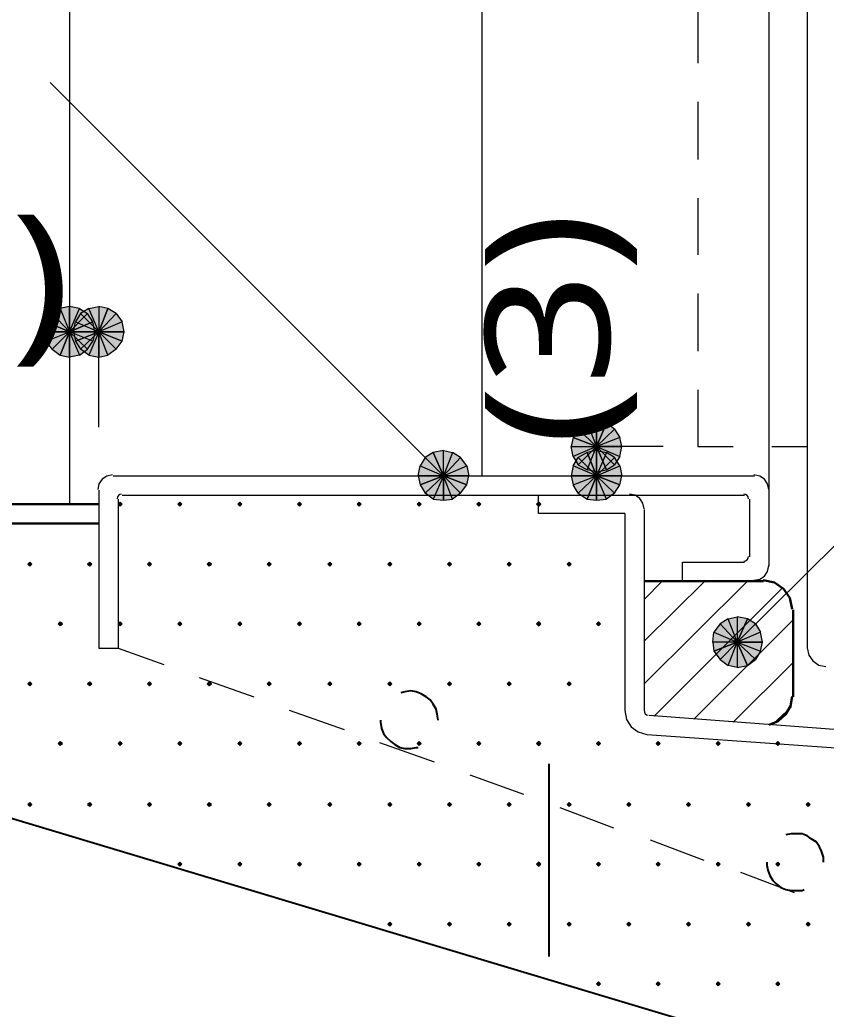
# Model space of a CAD drawing. Header units: millimetres. Extents: x 0 to 420, y 0 to 297.
# Drawn here: x 321.2 to 338.05, y 183.2 to 203.85 of the extents above; entities that cross this region are included whole.
import ezdxf
from ezdxf.enums import TextEntityAlignment as Align

# ---------------------------------------------------------------- set-up
doc = ezdxf.new("R2010")
doc.units = ezdxf.units.MM
doc.styles.add('kst32b', font='NotoSansJP-Variable.ttf')

msp = doc.modelspace()

# ---------------------------------------------------------------- hatches: boundary and pattern name
h = msp.add_hatch(color=7)
h.paths.add_polyline_path([(322.241, 197.866), (322.051, 197.824), (322.241, 197.337), (322.241, 197.866)])
h.paths.add_polyline_path([(322.051, 197.824), (322.241, 197.337), (321.882, 197.718), (322.051, 197.824)])
h.paths.add_polyline_path([(322.241, 197.337), (321.882, 197.718), (321.754, 197.548), (322.241, 197.337)])
h = msp.add_hatch(color=7)
h.paths.add_polyline_path([(322.728, 197.548), (322.622, 197.718), (322.241, 197.337), (322.728, 197.548)])
h.paths.add_polyline_path([(322.622, 197.718), (322.241, 197.337), (322.453, 197.824), (322.622, 197.718)])
h.paths.add_polyline_path([(322.241, 197.337), (322.453, 197.824), (322.241, 197.866), (322.241, 197.337)])
h = msp.add_hatch(color=7)
h.paths.add_polyline_path([(322.474, 197.718), (322.368, 197.548), (322.855, 197.337), (322.474, 197.718)])
h.paths.add_polyline_path([(322.368, 197.548), (322.855, 197.337), (322.326, 197.337), (322.368, 197.548)])
h.paths.add_polyline_path([(322.855, 197.337), (322.326, 197.337), (322.368, 197.146), (322.855, 197.337)])
h = msp.add_hatch(color=7)
h.paths.add_polyline_path([(323.046, 197.824), (322.855, 197.866), (322.855, 197.337), (323.046, 197.824)])
h.paths.add_polyline_path([(322.855, 197.866), (322.855, 197.337), (322.644, 197.824), (322.855, 197.866)])
h.paths.add_polyline_path([(322.855, 197.337), (322.644, 197.824), (322.474, 197.718), (322.855, 197.337)])
h = msp.add_hatch(color=7)
h.paths.add_polyline_path([(323.384, 197.337), (323.342, 197.548), (322.855, 197.337), (323.384, 197.337)])
h.paths.add_polyline_path([(323.342, 197.548), (322.855, 197.337), (323.215, 197.718), (323.342, 197.548)])
h.paths.add_polyline_path([(322.855, 197.337), (323.215, 197.718), (323.046, 197.824), (322.855, 197.337)])
for points in [[(321.754, 197.548), (321.712, 197.337), (322.241, 197.337), (321.754, 197.548)], [(323.342, 197.146), (323.384, 197.337), (322.855, 197.337), (323.342, 197.146)], [(333.46, 195.432), (333.248, 195.474), (333.248, 194.945), (333.46, 195.432)], [(329.84, 194.818), (329.671, 194.712), (330.052, 194.331), (329.84, 194.818)], [(333.057, 193.844), (333.248, 193.823), (333.248, 194.331), (333.057, 193.844)], [(323.3, 193.781), (323.279, 193.76), (323.257, 193.738), (323.279, 193.717), (323.3, 193.696), (323.321, 193.717), (323.342, 193.738), (323.321, 193.76), (323.3, 193.781)], [(324.548, 193.781), (324.527, 193.76), (324.506, 193.738), (324.527, 193.717), (324.548, 193.696), (324.57, 193.717), (324.591, 193.738), (324.57, 193.76), (324.548, 193.781)], [(325.797, 193.781), (325.776, 193.76), (325.755, 193.738), (325.776, 193.717), (325.797, 193.696), (325.819, 193.717), (325.84, 193.738), (325.819, 193.76), (325.797, 193.781)], [(327.046, 193.781), (327.025, 193.76), (327.004, 193.738), (327.025, 193.717), (327.046, 193.696), (327.067, 193.717), (327.088, 193.738), (327.067, 193.76), (327.046, 193.781)], [(328.295, 193.781), (328.274, 193.76), (328.253, 193.738), (328.274, 193.717), (328.295, 193.696), (328.316, 193.717), (328.337, 193.738), (328.316, 193.76), (328.295, 193.781)], [(329.544, 193.781), (329.523, 193.76), (329.502, 193.738), (329.523, 193.717), (329.544, 193.696), (329.565, 193.717), (329.586, 193.738), (329.565, 193.76), (329.544, 193.781)], [(330.793, 193.781), (330.771, 193.76), (330.75, 193.738), (330.771, 193.717), (330.793, 193.696), (330.814, 193.717), (330.835, 193.738), (330.814, 193.76), (330.793, 193.781)], [(332.041, 193.781), (332.02, 193.76), (331.999, 193.738), (332.02, 193.717), (332.041, 193.696), (332.063, 193.717), (332.084, 193.738), (332.063, 193.76), (332.041, 193.781)], [(321.416, 192.532), (321.395, 192.511), (321.373, 192.49), (321.395, 192.469), (321.416, 192.447), (321.437, 192.469), (321.458, 192.49), (321.437, 192.511), (321.416, 192.532)], [(322.665, 192.532), (322.644, 192.511), (322.622, 192.49), (322.644, 192.469), (322.665, 192.447), (322.686, 192.469), (322.707, 192.49), (322.686, 192.511), (322.665, 192.532)], [(323.913, 192.532), (323.892, 192.511), (323.871, 192.49), (323.892, 192.469), (323.913, 192.447), (323.935, 192.469), (323.956, 192.49), (323.935, 192.511), (323.913, 192.532)], [(325.162, 192.532), (325.141, 192.511), (325.12, 192.49), (325.141, 192.469), (325.162, 192.447), (325.184, 192.469), (325.205, 192.49), (325.184, 192.511), (325.162, 192.532)], [(326.411, 192.532), (326.39, 192.511), (326.369, 192.49), (326.39, 192.469), (326.411, 192.447), (326.432, 192.469), (326.454, 192.49), (326.432, 192.511), (326.411, 192.532)], [(327.681, 192.532), (327.66, 192.511), (327.639, 192.49), (327.66, 192.469), (327.681, 192.447), (327.702, 192.469), (327.723, 192.49), (327.702, 192.511), (327.681, 192.532)], [(328.93, 192.532), (328.909, 192.511), (328.888, 192.49), (328.909, 192.469), (328.93, 192.447), (328.951, 192.469), (328.972, 192.49), (328.951, 192.511), (328.93, 192.532)], [(330.179, 192.532), (330.158, 192.511), (330.137, 192.49), (330.158, 192.469), (330.179, 192.447), (330.2, 192.469), (330.221, 192.49), (330.2, 192.511), (330.179, 192.532)], [(331.428, 192.532), (331.406, 192.511), (331.385, 192.49), (331.406, 192.469), (331.428, 192.447), (331.449, 192.469), (331.47, 192.49), (331.449, 192.511), (331.428, 192.532)], [(332.677, 192.532), (332.655, 192.511), (332.634, 192.49), (332.655, 192.469), (332.677, 192.447), (332.698, 192.469), (332.719, 192.49), (332.698, 192.511), (332.677, 192.532)], [(322.051, 191.283), (322.03, 191.262), (322.009, 191.241), (322.03, 191.22), (322.051, 191.198), (322.072, 191.22), (322.093, 191.241), (322.072, 191.262), (322.051, 191.283)], [(323.3, 191.283), (323.279, 191.262), (323.257, 191.241), (323.279, 191.22), (323.3, 191.198), (323.321, 191.22), (323.342, 191.241), (323.321, 191.262), (323.3, 191.283)], [(324.548, 191.283), (324.527, 191.262), (324.506, 191.241), (324.527, 191.22), (324.548, 191.198), (324.57, 191.22), (324.591, 191.241), (324.57, 191.262), (324.548, 191.283)], [(325.797, 191.283), (325.776, 191.262), (325.755, 191.241), (325.776, 191.22), (325.797, 191.198), (325.819, 191.22), (325.84, 191.241), (325.819, 191.262), (325.797, 191.283)], [(327.046, 191.283), (327.025, 191.262), (327.004, 191.241), (327.025, 191.22), (327.046, 191.198), (327.067, 191.22), (327.088, 191.241), (327.067, 191.262), (327.046, 191.283)], [(328.295, 191.283), (328.274, 191.262), (328.253, 191.241), (328.274, 191.22), (328.295, 191.198), (328.316, 191.22), (328.337, 191.241), (328.316, 191.262), (328.295, 191.283)], [(329.544, 191.283), (329.523, 191.262), (329.502, 191.241), (329.523, 191.22), (329.544, 191.198), (329.565, 191.22), (329.586, 191.241), (329.565, 191.262), (329.544, 191.283)], [(330.793, 191.283), (330.771, 191.262), (330.75, 191.241), (330.771, 191.22), (330.793, 191.198), (330.814, 191.22), (330.835, 191.241), (330.814, 191.262), (330.793, 191.283)], [(332.041, 191.283), (332.02, 191.262), (331.999, 191.241), (332.02, 191.22), (332.041, 191.198), (332.063, 191.22), (332.084, 191.241), (332.063, 191.262), (332.041, 191.283)], [(333.29, 191.283), (333.269, 191.262), (333.248, 191.241), (333.269, 191.22), (333.29, 191.198), (333.312, 191.22), (333.333, 191.241), (333.312, 191.262), (333.29, 191.283)], [(335.703, 190.669), (335.83, 190.5), (336.19, 190.86), (335.703, 190.669)], [(321.416, 190.034), (321.395, 190.013), (321.373, 189.992), (321.395, 189.971), (321.416, 189.95), (321.437, 189.971), (321.458, 189.992), (321.437, 190.013), (321.416, 190.034)], [(322.665, 190.034), (322.644, 190.013), (322.622, 189.992), (322.644, 189.971), (322.665, 189.95), (322.686, 189.971), (322.707, 189.992), (322.686, 190.013), (322.665, 190.034)], [(323.913, 190.034), (323.892, 190.013), (323.871, 189.992), (323.892, 189.971), (323.913, 189.95), (323.935, 189.971), (323.956, 189.992), (323.935, 190.013), (323.913, 190.034)], [(325.162, 190.034), (325.141, 190.013), (325.12, 189.992), (325.141, 189.971), (325.162, 189.95), (325.184, 189.971), (325.205, 189.992), (325.184, 190.013), (325.162, 190.034)], [(326.411, 190.034), (326.39, 190.013), (326.369, 189.992), (326.39, 189.971), (326.411, 189.95), (326.432, 189.971), (326.454, 189.992), (326.432, 190.013), (326.411, 190.034)], [(327.681, 190.034), (327.66, 190.013), (327.639, 189.992), (327.66, 189.971), (327.681, 189.95), (327.702, 189.971), (327.723, 189.992), (327.702, 190.013), (327.681, 190.034)], [(328.93, 190.034), (328.909, 190.013), (328.888, 189.992), (328.909, 189.971), (328.93, 189.95), (328.951, 189.971), (328.972, 189.992), (328.951, 190.013), (328.93, 190.034)], [(330.179, 190.034), (330.158, 190.013), (330.137, 189.992), (330.158, 189.971), (330.179, 189.95), (330.2, 189.971), (330.221, 189.992), (330.2, 190.013), (330.179, 190.034)], [(331.428, 190.034), (331.406, 190.013), (331.385, 189.992), (331.406, 189.971), (331.428, 189.95), (331.449, 189.971), (331.47, 189.992), (331.449, 190.013), (331.428, 190.034)], [(332.677, 190.034), (332.655, 190.013), (332.634, 189.992), (332.655, 189.971), (332.677, 189.95), (332.698, 189.971), (332.719, 189.992), (332.698, 190.013), (332.677, 190.034)], [(322.051, 188.786), (322.03, 188.764), (322.009, 188.743), (322.03, 188.722), (322.051, 188.701), (322.072, 188.722), (322.093, 188.743), (322.072, 188.764), (322.051, 188.786)], [(323.3, 188.786), (323.279, 188.764), (323.257, 188.743), (323.279, 188.722), (323.3, 188.701), (323.321, 188.722), (323.342, 188.743), (323.321, 188.764), (323.3, 188.786)], [(324.548, 188.786), (324.527, 188.764), (324.506, 188.743), (324.527, 188.722), (324.548, 188.701), (324.57, 188.722), (324.591, 188.743), (324.57, 188.764), (324.548, 188.786)], [(325.797, 188.786), (325.776, 188.764), (325.755, 188.743), (325.776, 188.722), (325.797, 188.701), (325.819, 188.722), (325.84, 188.743), (325.819, 188.764), (325.797, 188.786)], [(327.046, 188.786), (327.025, 188.764), (327.004, 188.743), (327.025, 188.722), (327.046, 188.701), (327.067, 188.722), (327.088, 188.743), (327.067, 188.764), (327.046, 188.786)], [(328.295, 188.786), (328.274, 188.764), (328.253, 188.743), (328.274, 188.722), (328.295, 188.701), (328.316, 188.722), (328.337, 188.743), (328.316, 188.764), (328.295, 188.786)], [(329.544, 188.786), (329.523, 188.764), (329.502, 188.743), (329.523, 188.722), (329.544, 188.701), (329.565, 188.722), (329.586, 188.743), (329.565, 188.764), (329.544, 188.786)], [(330.793, 188.786), (330.771, 188.764), (330.75, 188.743), (330.771, 188.722), (330.793, 188.701), (330.814, 188.722), (330.835, 188.743), (330.814, 188.764), (330.793, 188.786)], [(332.041, 188.786), (332.02, 188.764), (331.999, 188.743), (332.02, 188.722), (332.041, 188.701), (332.063, 188.722), (332.084, 188.743), (332.063, 188.764), (332.041, 188.786)], [(333.29, 188.786), (333.269, 188.764), (333.248, 188.743), (333.269, 188.722), (333.29, 188.701), (333.312, 188.722), (333.333, 188.743), (333.312, 188.764), (333.29, 188.786)], [(334.539, 188.786), (334.518, 188.764), (334.497, 188.743), (334.518, 188.722), (334.539, 188.701), (334.56, 188.722), (334.581, 188.743), (334.56, 188.764), (334.539, 188.786)], [(335.788, 188.786), (335.767, 188.764), (335.746, 188.743), (335.767, 188.722), (335.788, 188.701), (335.809, 188.722), (335.83, 188.743), (335.809, 188.764), (335.788, 188.786)], [(337.037, 188.786), (337.016, 188.764), (336.995, 188.743), (337.016, 188.722), (337.037, 188.701), (337.058, 188.722), (337.079, 188.743), (337.058, 188.764), (337.037, 188.786)], [(321.416, 187.515), (321.395, 187.494), (321.373, 187.473), (321.395, 187.452), (321.416, 187.431), (321.437, 187.452), (321.458, 187.473), (321.437, 187.494), (321.416, 187.515)], [(322.665, 187.515), (322.644, 187.494), (322.622, 187.473), (322.644, 187.452), (322.665, 187.431), (322.686, 187.452), (322.707, 187.473), (322.686, 187.494), (322.665, 187.515)], [(323.913, 187.515), (323.892, 187.494), (323.871, 187.473), (323.892, 187.452), (323.913, 187.431), (323.935, 187.452), (323.956, 187.473), (323.935, 187.494), (323.913, 187.515)], [(325.162, 187.515), (325.141, 187.494), (325.12, 187.473), (325.141, 187.452), (325.162, 187.431), (325.184, 187.452), (325.205, 187.473), (325.184, 187.494), (325.162, 187.515)], [(326.411, 187.515), (326.39, 187.494), (326.369, 187.473), (326.39, 187.452), (326.411, 187.431), (326.432, 187.452), (326.454, 187.473), (326.432, 187.494), (326.411, 187.515)], [(327.681, 187.515), (327.66, 187.494), (327.639, 187.473), (327.66, 187.452), (327.681, 187.431), (327.702, 187.452), (327.723, 187.473), (327.702, 187.494), (327.681, 187.515)], [(328.93, 187.515), (328.909, 187.494), (328.888, 187.473), (328.909, 187.452), (328.93, 187.431), (328.951, 187.452), (328.972, 187.473), (328.951, 187.494), (328.93, 187.515)], [(330.179, 187.515), (330.158, 187.494), (330.137, 187.473), (330.158, 187.452), (330.179, 187.431), (330.2, 187.452), (330.221, 187.473), (330.2, 187.494), (330.179, 187.515)], [(331.428, 187.515), (331.406, 187.494), (331.385, 187.473), (331.406, 187.452), (331.428, 187.431), (331.449, 187.452), (331.47, 187.473), (331.449, 187.494), (331.428, 187.515)], [(332.677, 187.515), (332.655, 187.494), (332.634, 187.473), (332.655, 187.452), (332.677, 187.431), (332.698, 187.452), (332.719, 187.473), (332.698, 187.494), (332.677, 187.515)], [(333.925, 187.515), (333.904, 187.494), (333.883, 187.473), (333.904, 187.452), (333.925, 187.431), (333.946, 187.452), (333.968, 187.473), (333.946, 187.494), (333.925, 187.515)], [(335.174, 187.515), (335.153, 187.494), (335.132, 187.473), (335.153, 187.452), (335.174, 187.431), (335.195, 187.452), (335.216, 187.473), (335.195, 187.494), (335.174, 187.515)], [(336.423, 187.515), (336.402, 187.494), (336.381, 187.473), (336.402, 187.452), (336.423, 187.431), (336.444, 187.452), (336.465, 187.473), (336.444, 187.494), (336.423, 187.515)], [(337.672, 187.515), (337.651, 187.494), (337.629, 187.473), (337.651, 187.452), (337.672, 187.431), (337.693, 187.452), (337.714, 187.473), (337.693, 187.494), (337.672, 187.515)], [(324.548, 186.267), (324.527, 186.246), (324.506, 186.224), (324.527, 186.203), (324.548, 186.182), (324.57, 186.203), (324.591, 186.224), (324.57, 186.246), (324.548, 186.267)], [(325.797, 186.267), (325.776, 186.246), (325.755, 186.224), (325.776, 186.203), (325.797, 186.182), (325.819, 186.203), (325.84, 186.224), (325.819, 186.246), (325.797, 186.267)], [(327.046, 186.267), (327.025, 186.246), (327.004, 186.224), (327.025, 186.203), (327.046, 186.182), (327.067, 186.203), (327.088, 186.224), (327.067, 186.246), (327.046, 186.267)], [(328.295, 186.267), (328.274, 186.246), (328.253, 186.224), (328.274, 186.203), (328.295, 186.182), (328.316, 186.203), (328.337, 186.224), (328.316, 186.246), (328.295, 186.267)], [(329.544, 186.267), (329.523, 186.246), (329.502, 186.224), (329.523, 186.203), (329.544, 186.182), (329.565, 186.203), (329.586, 186.224), (329.565, 186.246), (329.544, 186.267)], [(330.793, 186.267), (330.771, 186.246), (330.75, 186.224), (330.771, 186.203), (330.793, 186.182), (330.814, 186.203), (330.835, 186.224), (330.814, 186.246), (330.793, 186.267)], [(332.041, 186.267), (332.02, 186.246), (331.999, 186.224), (332.02, 186.203), (332.041, 186.182), (332.063, 186.203), (332.084, 186.224), (332.063, 186.246), (332.041, 186.267)], [(333.29, 186.267), (333.269, 186.246), (333.248, 186.224), (333.269, 186.203), (333.29, 186.182), (333.312, 186.203), (333.333, 186.224), (333.312, 186.246), (333.29, 186.267)], [(334.539, 186.267), (334.518, 186.246), (334.497, 186.224), (334.518, 186.203), (334.539, 186.182), (334.56, 186.203), (334.581, 186.224), (334.56, 186.246), (334.539, 186.267)], [(335.788, 186.267), (335.767, 186.246), (335.746, 186.224), (335.767, 186.203), (335.788, 186.182), (335.809, 186.203), (335.83, 186.224), (335.809, 186.246), (335.788, 186.267)], [(337.037, 186.267), (337.016, 186.246), (336.995, 186.224), (337.016, 186.203), (337.037, 186.182), (337.058, 186.203), (337.079, 186.224), (337.058, 186.246), (337.037, 186.267)], [(328.93, 185.018), (328.909, 184.997), (328.888, 184.975), (328.909, 184.954), (328.93, 184.933), (328.951, 184.954), (328.972, 184.975), (328.951, 184.997), (328.93, 185.018)], [(330.179, 185.018), (330.158, 184.997), (330.137, 184.975), (330.158, 184.954), (330.179, 184.933), (330.2, 184.954), (330.221, 184.975), (330.2, 184.997), (330.179, 185.018)], [(331.428, 185.018), (331.406, 184.997), (331.385, 184.975), (331.406, 184.954), (331.428, 184.933), (331.449, 184.954), (331.47, 184.975), (331.449, 184.997), (331.428, 185.018)], [(332.677, 185.018), (332.655, 184.997), (332.634, 184.975), (332.655, 184.954), (332.677, 184.933), (332.698, 184.954), (332.719, 184.975), (332.698, 184.997), (332.677, 185.018)], [(333.925, 185.018), (333.904, 184.997), (333.883, 184.975), (333.904, 184.954), (333.925, 184.933), (333.946, 184.954), (333.968, 184.975), (333.946, 184.997), (333.925, 185.018)], [(335.174, 185.018), (335.153, 184.997), (335.132, 184.975), (335.153, 184.954), (335.174, 184.933), (335.195, 184.954), (335.216, 184.975), (335.195, 184.997), (335.174, 185.018)], [(336.423, 185.018), (336.402, 184.997), (336.381, 184.975), (336.402, 184.954), (336.423, 184.933), (336.444, 184.954), (336.465, 184.975), (336.444, 184.997), (336.423, 185.018)], [(337.672, 185.018), (337.651, 184.997), (337.629, 184.975), (337.651, 184.954), (337.672, 184.933), (337.693, 184.954), (337.714, 184.975), (337.693, 184.997), (337.672, 185.018)], [(333.29, 183.769), (333.269, 183.748), (333.248, 183.727), (333.269, 183.705), (333.29, 183.684), (333.312, 183.705), (333.333, 183.727), (333.312, 183.748), (333.29, 183.769)], [(334.539, 183.769), (334.518, 183.748), (334.497, 183.727), (334.518, 183.705), (334.539, 183.684), (334.56, 183.705), (334.581, 183.727), (334.56, 183.748), (334.539, 183.769)], [(335.788, 183.769), (335.767, 183.748), (335.746, 183.727), (335.767, 183.705), (335.788, 183.684), (335.809, 183.705), (335.83, 183.727), (335.809, 183.748), (335.788, 183.769)], [(337.037, 183.769), (337.016, 183.748), (336.995, 183.727), (337.016, 183.705), (337.037, 183.684), (337.058, 183.705), (337.079, 183.727), (337.058, 183.748), (337.037, 183.769)]]:
    msp.add_hatch(color=7).paths.add_polyline_path(points)
h = msp.add_hatch(color=7)
h.paths.add_polyline_path([(322.622, 196.977), (322.728, 197.146), (322.241, 197.337), (322.622, 196.977)])
h.paths.add_polyline_path([(322.728, 197.146), (322.241, 197.337), (322.771, 197.337), (322.728, 197.146)])
h.paths.add_polyline_path([(322.241, 197.337), (322.771, 197.337), (322.728, 197.548), (322.241, 197.337)])
h = msp.add_hatch(color=7)
h.paths.add_polyline_path([(321.712, 197.337), (321.754, 197.146), (322.241, 197.337), (321.712, 197.337)])
h.paths.add_polyline_path([(321.754, 197.146), (322.241, 197.337), (321.882, 196.977), (321.754, 197.146)])
h.paths.add_polyline_path([(322.241, 197.337), (321.882, 196.977), (322.051, 196.85), (322.241, 197.337)])
h = msp.add_hatch(color=7)
h.paths.add_polyline_path([(322.051, 196.85), (322.241, 196.808), (322.241, 197.337), (322.051, 196.85)])
h.paths.add_polyline_path([(322.241, 196.808), (322.241, 197.337), (322.453, 196.85), (322.241, 196.808)])
h.paths.add_polyline_path([(322.241, 197.337), (322.453, 196.85), (322.622, 196.977), (322.241, 197.337)])
h = msp.add_hatch(color=7)
h.paths.add_polyline_path([(322.368, 197.146), (322.474, 196.977), (322.855, 197.337), (322.368, 197.146)])
h.paths.add_polyline_path([(322.474, 196.977), (322.855, 197.337), (322.644, 196.85), (322.474, 196.977)])
h.paths.add_polyline_path([(322.855, 197.337), (322.644, 196.85), (322.855, 196.808), (322.855, 197.337)])
h = msp.add_hatch(color=7)
h.paths.add_polyline_path([(322.855, 196.808), (323.046, 196.85), (322.855, 197.337), (322.855, 196.808)])
h.paths.add_polyline_path([(323.046, 196.85), (322.855, 197.337), (323.215, 196.977), (323.046, 196.85)])
h.paths.add_polyline_path([(322.855, 197.337), (323.215, 196.977), (323.342, 197.146), (322.855, 197.337)])
h = msp.add_hatch(color=7)
h.paths.add_polyline_path([(333.248, 195.474), (333.057, 195.432), (333.248, 194.945), (333.248, 195.474)])
h.paths.add_polyline_path([(333.057, 195.432), (333.248, 194.945), (332.867, 195.305), (333.057, 195.432)])
h.paths.add_polyline_path([(333.248, 194.945), (332.867, 195.305), (332.761, 195.136), (333.248, 194.945)])
h = msp.add_hatch(color=7)
h.paths.add_polyline_path([(333.777, 194.945), (333.735, 195.136), (333.248, 194.945), (333.777, 194.945)])
h.paths.add_polyline_path([(333.735, 195.136), (333.248, 194.945), (333.629, 195.305), (333.735, 195.136)])
h.paths.add_polyline_path([(333.248, 194.945), (333.629, 195.305), (333.46, 195.432), (333.248, 194.945)])
h = msp.add_hatch(color=7)
h.paths.add_polyline_path([(332.761, 195.136), (332.719, 194.945), (333.248, 194.945), (332.761, 195.136)])
h.paths.add_polyline_path([(332.719, 194.945), (333.248, 194.945), (332.761, 194.733), (332.719, 194.945)])
h.paths.add_polyline_path([(333.248, 194.945), (332.761, 194.733), (332.867, 194.564), (333.248, 194.945)])
h = msp.add_hatch(color=7)
h.paths.add_polyline_path([(330.412, 194.712), (330.242, 194.818), (330.052, 194.331), (330.412, 194.712)])
h.paths.add_polyline_path([(330.242, 194.818), (330.052, 194.331), (330.052, 194.86), (330.242, 194.818)])
h.paths.add_polyline_path([(330.052, 194.331), (330.052, 194.86), (329.84, 194.818), (330.052, 194.331)])
h = msp.add_hatch(color=7)
h.paths.add_polyline_path([(333.057, 194.818), (332.867, 194.712), (333.248, 194.331), (333.057, 194.818)])
h.paths.add_polyline_path([(332.867, 194.712), (333.248, 194.331), (332.761, 194.543), (332.867, 194.712)])
h.paths.add_polyline_path([(333.248, 194.331), (332.761, 194.543), (332.719, 194.331), (333.248, 194.331)])
h = msp.add_hatch(color=7)
h.paths.add_polyline_path([(332.867, 194.564), (333.057, 194.458), (333.248, 194.945), (332.867, 194.564)])
h.paths.add_polyline_path([(333.057, 194.458), (333.248, 194.945), (333.248, 194.416), (333.057, 194.458)])
h.paths.add_polyline_path([(333.248, 194.945), (333.248, 194.416), (333.46, 194.458), (333.248, 194.945)])
h = msp.add_hatch(color=7)
h.paths.add_polyline_path([(333.629, 194.712), (333.46, 194.818), (333.248, 194.331), (333.629, 194.712)])
h.paths.add_polyline_path([(333.46, 194.818), (333.248, 194.331), (333.248, 194.86), (333.46, 194.818)])
h.paths.add_polyline_path([(333.248, 194.331), (333.248, 194.86), (333.057, 194.818), (333.248, 194.331)])
h = msp.add_hatch(color=7)
h.paths.add_polyline_path([(333.46, 194.458), (333.629, 194.564), (333.248, 194.945), (333.46, 194.458)])
h.paths.add_polyline_path([(333.629, 194.564), (333.248, 194.945), (333.735, 194.733), (333.629, 194.564)])
h.paths.add_polyline_path([(333.248, 194.945), (333.735, 194.733), (333.777, 194.945), (333.248, 194.945)])
h = msp.add_hatch(color=7)
h.paths.add_polyline_path([(329.671, 194.712), (329.565, 194.543), (330.052, 194.331), (329.671, 194.712)])
h.paths.add_polyline_path([(329.565, 194.543), (330.052, 194.331), (329.523, 194.331), (329.565, 194.543)])
h.paths.add_polyline_path([(330.052, 194.331), (329.523, 194.331), (329.565, 194.141), (330.052, 194.331)])
h = msp.add_hatch(color=7)
h.paths.add_polyline_path([(330.539, 194.141), (330.581, 194.331), (330.052, 194.331), (330.539, 194.141)])
h.paths.add_polyline_path([(330.581, 194.331), (330.052, 194.331), (330.539, 194.543), (330.581, 194.331)])
h.paths.add_polyline_path([(330.052, 194.331), (330.539, 194.543), (330.412, 194.712), (330.052, 194.331)])
h = msp.add_hatch(color=7)
h.paths.add_polyline_path([(333.735, 194.141), (333.777, 194.331), (333.248, 194.331), (333.735, 194.141)])
h.paths.add_polyline_path([(333.777, 194.331), (333.248, 194.331), (333.735, 194.543), (333.777, 194.331)])
h.paths.add_polyline_path([(333.248, 194.331), (333.735, 194.543), (333.629, 194.712), (333.248, 194.331)])
h = msp.add_hatch(color=7)
h.paths.add_polyline_path([(329.565, 194.141), (329.671, 193.971), (330.052, 194.331), (329.565, 194.141)])
h.paths.add_polyline_path([(329.671, 193.971), (330.052, 194.331), (329.84, 193.844), (329.671, 193.971)])
h.paths.add_polyline_path([(330.052, 194.331), (329.84, 193.844), (330.052, 193.823), (330.052, 194.331)])
h = msp.add_hatch(color=7)
h.paths.add_polyline_path([(330.052, 193.823), (330.242, 193.844), (330.052, 194.331), (330.052, 193.823)])
h.paths.add_polyline_path([(330.242, 193.844), (330.052, 194.331), (330.412, 193.971), (330.242, 193.844)])
h.paths.add_polyline_path([(330.052, 194.331), (330.412, 193.971), (330.539, 194.141), (330.052, 194.331)])
h = msp.add_hatch(color=7)
h.paths.add_polyline_path([(332.719, 194.331), (332.761, 194.141), (333.248, 194.331), (332.719, 194.331)])
h.paths.add_polyline_path([(332.761, 194.141), (333.248, 194.331), (332.867, 193.971), (332.761, 194.141)])
h.paths.add_polyline_path([(333.248, 194.331), (332.867, 193.971), (333.057, 193.844), (333.248, 194.331)])
h = msp.add_hatch(color=7)
h.paths.add_polyline_path([(333.248, 193.823), (333.46, 193.844), (333.248, 194.331), (333.248, 193.823)])
h.paths.add_polyline_path([(333.46, 193.844), (333.248, 194.331), (333.629, 193.971), (333.46, 193.844)])
h.paths.add_polyline_path([(333.248, 194.331), (333.629, 193.971), (333.735, 194.141), (333.248, 194.331)])
h = msp.add_hatch(color=7)
h.paths.add_polyline_path([(336.402, 191.347), (336.19, 191.389), (336.19, 190.86), (336.402, 191.347)])
h.paths.add_polyline_path([(336.19, 191.389), (336.19, 190.86), (336, 191.347), (336.19, 191.389)])
h.paths.add_polyline_path([(336.19, 190.86), (336, 191.347), (335.83, 191.241), (336.19, 190.86)])
h = msp.add_hatch(color=7)
h.paths.add_polyline_path([(336.719, 190.86), (336.677, 191.071), (336.19, 190.86), (336.719, 190.86)])
h.paths.add_polyline_path([(336.677, 191.071), (336.19, 190.86), (336.571, 191.241), (336.677, 191.071)])
h.paths.add_polyline_path([(336.19, 190.86), (336.571, 191.241), (336.402, 191.347), (336.19, 190.86)])
h = msp.add_hatch(color=7)
h.paths.add_polyline_path([(335.83, 191.241), (335.703, 191.071), (336.19, 190.86), (335.83, 191.241)])
h.paths.add_polyline_path([(335.703, 191.071), (336.19, 190.86), (335.682, 190.86), (335.703, 191.071)])
h.paths.add_polyline_path([(336.19, 190.86), (335.682, 190.86), (335.703, 190.669), (336.19, 190.86)])
h = msp.add_hatch(color=7)
h.paths.add_polyline_path([(335.83, 190.5), (336, 190.373), (336.19, 190.86), (335.83, 190.5)])
h.paths.add_polyline_path([(336, 190.373), (336.19, 190.86), (336.19, 190.331), (336, 190.373)])
h.paths.add_polyline_path([(336.19, 190.86), (336.19, 190.331), (336.402, 190.373), (336.19, 190.86)])
h = msp.add_hatch(color=7)
h.paths.add_polyline_path([(336.402, 190.373), (336.571, 190.5), (336.19, 190.86), (336.402, 190.373)])
h.paths.add_polyline_path([(336.571, 190.5), (336.19, 190.86), (336.677, 190.669), (336.571, 190.5)])
h.paths.add_polyline_path([(336.19, 190.86), (336.677, 190.669), (336.719, 190.86), (336.19, 190.86)])

# ---------------------------------------------------------------- linework, layer by layer
at = {"lineweight": 13}
for points in [[(330.856, 220.133), (330.856, 194.331)], [(336.846, 220.133), (336.846, 194.035)], [(337.651, 220.133), (337.651, 190.733)], [(322.241, 212.069), (322.241, 193.738)], [(335.365, 204.131), (335.365, 202.946)], [(336.19, 190.86), (348.89, 203.433)], [(330.052, 194.331), (321.839, 202.544)], [(335.365, 202.142), (335.365, 200.935)], [(335.365, 200.131), (335.365, 198.946)], [(335.365, 198.141), (335.365, 196.935)], [(322.241, 197.337), (322.855, 197.337)], [(322.855, 195.347), (322.855, 197.379)], [(335.365, 196.13), (335.365, 194.945)], [(334.645, 194.945), (333.206, 194.945)], [(333.248, 194.331), (333.248, 194.945)], [(335.365, 194.945), (336.105, 194.945)], [(336.91, 194.945), (337.651, 194.945)], [(323.141, 194.352), (323.021, 194.328), (322.924, 194.262), (322.858, 194.165), (322.834, 194.045)], [(323.152, 194.331), (336.55, 194.331)], [(336.846, 194.045), (336.822, 194.165), (336.756, 194.262), (336.659, 194.328), (336.539, 194.352)], [(322.855, 194.035), (322.855, 190.733), (323.257, 190.733)], [(336.846, 194.035), (336.846, 192.447)], [(323.331, 193.95), (323.294, 193.943), (323.264, 193.922), (323.244, 193.892), (323.236, 193.855)], [(323.257, 193.844), (323.257, 190.733)], [(323.342, 193.929), (336.338, 193.929)], [(332.041, 193.548), (332.041, 193.929)], [(334.243, 193.643), (334.219, 193.763), (334.153, 193.86), (334.055, 193.926), (333.936, 193.95)], [(336.423, 193.855), (336.416, 193.892), (336.395, 193.922), (336.365, 193.943), (336.328, 193.95)], [(336.444, 193.844), (336.444, 192.638)], [(333.841, 193.548), (332.041, 193.548)], [(333.841, 193.548), (333.841, 189.421)], [(334.243, 193.633), (334.243, 189.421)], [(335.047, 192.13), (335.047, 192.532), (336.338, 192.532)], [(336.328, 192.553), (336.365, 192.561), (336.395, 192.581), (336.416, 192.611), (336.423, 192.648)], [(336.539, 192.151), (336.659, 192.175), (336.756, 192.241), (336.822, 192.338), (336.846, 192.458)], [(334.243, 191.749), (334.624, 192.13)], [(334.243, 190.881), (335.513, 192.13)], [(334.243, 189.992), (336.402, 192.13)], [(334.454, 189.315), (337.143, 192.003)], [(335.28, 189.251), (337.354, 191.325)], [(323.257, 190.733), (324.21, 190.394)], [(337.651, 190.743), (337.681, 190.591), (337.765, 190.467), (337.89, 190.383), (338.042, 190.352)], [(336.105, 189.188), (337.354, 190.437)], [(324.951, 190.119), (326.094, 189.717)], [(326.834, 189.442), (327.978, 189.039)], [(333.841, 189.431), (333.876, 189.247), (333.973, 189.093), (334.118, 188.985), (334.299, 188.935)], [(334.243, 189.431), (334.25, 189.396), (334.268, 189.366), (334.296, 189.346), (334.331, 189.336)], [(336.952, 189.166), (337.312, 189.505)], [(334.349, 189.336), (346.943, 188.383)], [(334.306, 188.934), (346.922, 188.045)], [(328.718, 188.764), (329.861, 188.362)], [(330.602, 188.087), (331.724, 187.685)], [(332.486, 187.41), (333.608, 186.986)], [(334.37, 186.732), (335.492, 186.309)], [(336.254, 186.055), (337.376, 185.632)]]:
    msp.add_lwpolyline(points, dxfattribs=at)
at = {"lineweight": 0}
for points in [[(322.241, 197.337), (321.882, 197.718), (321.754, 197.548)], [(322.051, 197.824), (322.241, 197.337), (321.882, 197.718)], [(322.241, 197.866), (322.051, 197.824), (322.241, 197.337)], [(322.241, 197.337), (322.453, 197.824), (322.241, 197.866)], [(322.622, 197.718), (322.241, 197.337), (322.453, 197.824)], [(322.728, 197.548), (322.622, 197.718), (322.241, 197.337)], [(322.474, 197.718), (322.368, 197.548), (322.855, 197.337)], [(322.855, 197.337), (322.644, 197.824), (322.474, 197.718)], [(322.855, 197.866), (322.855, 197.337), (322.644, 197.824)], [(323.046, 197.824), (322.855, 197.866), (322.855, 197.337)], [(322.855, 197.337), (323.215, 197.718), (323.046, 197.824)], [(323.342, 197.548), (322.855, 197.337), (323.215, 197.718)], [(321.754, 197.548), (321.712, 197.337), (322.241, 197.337)], [(322.241, 197.337), (322.771, 197.337), (322.728, 197.548)], [(322.368, 197.548), (322.855, 197.337), (322.326, 197.337)], [(323.384, 197.337), (323.342, 197.548), (322.855, 197.337)], [(321.712, 197.337), (321.754, 197.146), (322.241, 197.337)], [(321.754, 197.146), (322.241, 197.337), (321.882, 196.977)], [(322.241, 197.337), (321.882, 196.977), (322.051, 196.85)], [(322.051, 196.85), (322.241, 196.808), (322.241, 197.337)], [(322.241, 196.808), (322.241, 197.337), (322.453, 196.85)], [(322.241, 197.337), (322.453, 196.85), (322.622, 196.977)], [(322.622, 196.977), (322.728, 197.146), (322.241, 197.337)], [(322.728, 197.146), (322.241, 197.337), (322.771, 197.337)], [(322.855, 197.337), (322.326, 197.337), (322.368, 197.146)], [(322.368, 197.146), (322.474, 196.977), (322.855, 197.337)], [(322.474, 196.977), (322.855, 197.337), (322.644, 196.85)], [(322.855, 197.337), (322.644, 196.85), (322.855, 196.808)], [(322.855, 196.808), (323.046, 196.85), (322.855, 197.337)], [(323.046, 196.85), (322.855, 197.337), (323.215, 196.977)], [(322.855, 197.337), (323.215, 196.977), (323.342, 197.146)], [(323.342, 197.146), (323.384, 197.337), (322.855, 197.337)], [(333.057, 195.432), (333.248, 194.945), (332.867, 195.305)], [(333.248, 195.474), (333.057, 195.432), (333.248, 194.945)], [(333.46, 195.432), (333.248, 195.474), (333.248, 194.945)], [(333.248, 194.945), (333.629, 195.305), (333.46, 195.432)], [(333.248, 194.945), (332.867, 195.305), (332.761, 195.136)], [(333.735, 195.136), (333.248, 194.945), (333.629, 195.305)], [(332.761, 195.136), (332.719, 194.945), (333.248, 194.945)], [(333.777, 194.945), (333.735, 195.136), (333.248, 194.945)], [(329.84, 194.818), (329.671, 194.712), (330.052, 194.331)], [(330.052, 194.331), (330.052, 194.86), (329.84, 194.818)], [(330.242, 194.818), (330.052, 194.331), (330.052, 194.86)], [(330.412, 194.712), (330.242, 194.818), (330.052, 194.331)], [(332.719, 194.945), (333.248, 194.945), (332.761, 194.733)], [(333.248, 194.945), (332.761, 194.733), (332.867, 194.564)], [(332.867, 194.564), (333.057, 194.458), (333.248, 194.945)], [(333.057, 194.818), (332.867, 194.712), (333.248, 194.331)], [(333.057, 194.458), (333.248, 194.945), (333.248, 194.416)], [(333.248, 194.331), (333.248, 194.86), (333.057, 194.818)], [(333.248, 194.945), (333.248, 194.416), (333.46, 194.458)], [(333.46, 194.458), (333.629, 194.564), (333.248, 194.945)], [(333.629, 194.564), (333.248, 194.945), (333.735, 194.733)], [(333.248, 194.945), (333.735, 194.733), (333.777, 194.945)], [(333.46, 194.818), (333.248, 194.331), (333.248, 194.86)], [(333.629, 194.712), (333.46, 194.818), (333.248, 194.331)], [(329.671, 194.712), (329.565, 194.543), (330.052, 194.331)], [(330.052, 194.331), (330.539, 194.543), (330.412, 194.712)], [(332.867, 194.712), (333.248, 194.331), (332.761, 194.543)], [(333.248, 194.331), (333.735, 194.543), (333.629, 194.712)], [(329.565, 194.543), (330.052, 194.331), (329.523, 194.331)], [(330.581, 194.331), (330.052, 194.331), (330.539, 194.543)], [(333.248, 194.331), (332.761, 194.543), (332.719, 194.331)], [(333.777, 194.331), (333.248, 194.331), (333.735, 194.543)], [(330.052, 194.331), (329.523, 194.331), (329.565, 194.141)], [(329.565, 194.141), (329.671, 193.971), (330.052, 194.331)], [(329.671, 193.971), (330.052, 194.331), (329.84, 193.844)], [(330.052, 194.331), (329.84, 193.844), (330.052, 193.823)], [(330.052, 193.823), (330.242, 193.844), (330.052, 194.331)], [(330.242, 193.844), (330.052, 194.331), (330.412, 193.971)], [(330.052, 194.331), (330.412, 193.971), (330.539, 194.141)], [(330.539, 194.141), (330.581, 194.331), (330.052, 194.331)], [(332.719, 194.331), (332.761, 194.141), (333.248, 194.331)], [(332.761, 194.141), (333.248, 194.331), (332.867, 193.971)], [(333.248, 194.331), (332.867, 193.971), (333.057, 193.844)], [(333.057, 193.844), (333.248, 193.823), (333.248, 194.331)], [(333.248, 193.823), (333.46, 193.844), (333.248, 194.331)], [(333.46, 193.844), (333.248, 194.331), (333.629, 193.971)], [(333.248, 194.331), (333.629, 193.971), (333.735, 194.141)], [(333.735, 194.141), (333.777, 194.331), (333.248, 194.331)], [(323.3, 193.781), (323.279, 193.76), (323.257, 193.738), (323.279, 193.717), (323.3, 193.696), (323.321, 193.717), (323.342, 193.738), (323.321, 193.76)], [(324.548, 193.781), (324.527, 193.76), (324.506, 193.738), (324.527, 193.717), (324.548, 193.696), (324.57, 193.717), (324.591, 193.738), (324.57, 193.76)], [(325.797, 193.781), (325.776, 193.76), (325.755, 193.738), (325.776, 193.717), (325.797, 193.696), (325.819, 193.717), (325.84, 193.738), (325.819, 193.76)], [(327.046, 193.781), (327.025, 193.76), (327.004, 193.738), (327.025, 193.717), (327.046, 193.696), (327.067, 193.717), (327.088, 193.738), (327.067, 193.76)], [(328.295, 193.781), (328.274, 193.76), (328.253, 193.738), (328.274, 193.717), (328.295, 193.696), (328.316, 193.717), (328.337, 193.738), (328.316, 193.76)], [(329.544, 193.781), (329.523, 193.76), (329.502, 193.738), (329.523, 193.717), (329.544, 193.696), (329.565, 193.717), (329.586, 193.738), (329.565, 193.76)], [(330.793, 193.781), (330.771, 193.76), (330.75, 193.738), (330.771, 193.717), (330.793, 193.696), (330.814, 193.717), (330.835, 193.738), (330.814, 193.76)], [(332.041, 193.781), (332.02, 193.76), (331.999, 193.738), (332.02, 193.717), (332.041, 193.696), (332.063, 193.717), (332.084, 193.738), (332.063, 193.76)], [(321.416, 192.532), (321.395, 192.511), (321.373, 192.49), (321.395, 192.469), (321.416, 192.447), (321.437, 192.469), (321.458, 192.49), (321.437, 192.511)], [(322.665, 192.532), (322.644, 192.511), (322.622, 192.49), (322.644, 192.469), (322.665, 192.447), (322.686, 192.469), (322.707, 192.49), (322.686, 192.511)], [(323.913, 192.532), (323.892, 192.511), (323.871, 192.49), (323.892, 192.469), (323.913, 192.447), (323.935, 192.469), (323.956, 192.49), (323.935, 192.511)], [(325.162, 192.532), (325.141, 192.511), (325.12, 192.49), (325.141, 192.469), (325.162, 192.447), (325.184, 192.469), (325.205, 192.49), (325.184, 192.511)], [(326.411, 192.532), (326.39, 192.511), (326.369, 192.49), (326.39, 192.469), (326.411, 192.447), (326.432, 192.469), (326.454, 192.49), (326.432, 192.511)], [(327.681, 192.532), (327.66, 192.511), (327.639, 192.49), (327.66, 192.469), (327.681, 192.447), (327.702, 192.469), (327.723, 192.49), (327.702, 192.511)], [(328.93, 192.532), (328.909, 192.511), (328.888, 192.49), (328.909, 192.469), (328.93, 192.447), (328.951, 192.469), (328.972, 192.49), (328.951, 192.511)], [(330.179, 192.532), (330.158, 192.511), (330.137, 192.49), (330.158, 192.469), (330.179, 192.447), (330.2, 192.469), (330.221, 192.49), (330.2, 192.511)], [(331.428, 192.532), (331.406, 192.511), (331.385, 192.49), (331.406, 192.469), (331.428, 192.447), (331.449, 192.469), (331.47, 192.49), (331.449, 192.511)], [(332.677, 192.532), (332.655, 192.511), (332.634, 192.49), (332.655, 192.469), (332.677, 192.447), (332.698, 192.469), (332.719, 192.49), (332.698, 192.511)], [(322.051, 191.283), (322.03, 191.262), (322.009, 191.241), (322.03, 191.22), (322.051, 191.198), (322.072, 191.22), (322.093, 191.241), (322.072, 191.262)], [(323.3, 191.283), (323.279, 191.262), (323.257, 191.241), (323.279, 191.22), (323.3, 191.198), (323.321, 191.22), (323.342, 191.241), (323.321, 191.262)], [(324.548, 191.283), (324.527, 191.262), (324.506, 191.241), (324.527, 191.22), (324.548, 191.198), (324.57, 191.22), (324.591, 191.241), (324.57, 191.262)], [(325.797, 191.283), (325.776, 191.262), (325.755, 191.241), (325.776, 191.22), (325.797, 191.198), (325.819, 191.22), (325.84, 191.241), (325.819, 191.262)], [(327.046, 191.283), (327.025, 191.262), (327.004, 191.241), (327.025, 191.22), (327.046, 191.198), (327.067, 191.22), (327.088, 191.241), (327.067, 191.262)], [(328.295, 191.283), (328.274, 191.262), (328.253, 191.241), (328.274, 191.22), (328.295, 191.198), (328.316, 191.22), (328.337, 191.241), (328.316, 191.262)], [(329.544, 191.283), (329.523, 191.262), (329.502, 191.241), (329.523, 191.22), (329.544, 191.198), (329.565, 191.22), (329.586, 191.241), (329.565, 191.262)], [(330.793, 191.283), (330.771, 191.262), (330.75, 191.241), (330.771, 191.22), (330.793, 191.198), (330.814, 191.22), (330.835, 191.241), (330.814, 191.262)], [(332.041, 191.283), (332.02, 191.262), (331.999, 191.241), (332.02, 191.22), (332.041, 191.198), (332.063, 191.22), (332.084, 191.241), (332.063, 191.262)], [(333.29, 191.283), (333.269, 191.262), (333.248, 191.241), (333.269, 191.22), (333.29, 191.198), (333.312, 191.22), (333.333, 191.241), (333.312, 191.262)], [(336.19, 190.86), (336, 191.347), (335.83, 191.241)], [(336.19, 191.389), (336.19, 190.86), (336, 191.347)], [(336.402, 191.347), (336.19, 191.389), (336.19, 190.86)], [(336.19, 190.86), (336.571, 191.241), (336.402, 191.347)], [(335.703, 191.071), (336.19, 190.86), (335.682, 190.86)], [(335.83, 191.241), (335.703, 191.071), (336.19, 190.86)], [(336.677, 191.071), (336.19, 190.86), (336.571, 191.241)], [(336.719, 190.86), (336.677, 191.071), (336.19, 190.86)], [(336.19, 190.86), (335.682, 190.86), (335.703, 190.669)], [(335.703, 190.669), (335.83, 190.5), (336.19, 190.86)], [(335.83, 190.5), (336, 190.373), (336.19, 190.86)], [(336, 190.373), (336.19, 190.86), (336.19, 190.331)], [(336.19, 190.86), (336.19, 190.331), (336.402, 190.373)], [(336.402, 190.373), (336.571, 190.5), (336.19, 190.86)], [(336.571, 190.5), (336.19, 190.86), (336.677, 190.669)], [(336.19, 190.86), (336.677, 190.669), (336.719, 190.86)], [(321.416, 190.034), (321.395, 190.013), (321.373, 189.992), (321.395, 189.971), (321.416, 189.95), (321.437, 189.971), (321.458, 189.992), (321.437, 190.013)], [(322.665, 190.034), (322.644, 190.013), (322.622, 189.992), (322.644, 189.971), (322.665, 189.95), (322.686, 189.971), (322.707, 189.992), (322.686, 190.013)], [(323.913, 190.034), (323.892, 190.013), (323.871, 189.992), (323.892, 189.971), (323.913, 189.95), (323.935, 189.971), (323.956, 189.992), (323.935, 190.013)], [(325.162, 190.034), (325.141, 190.013), (325.12, 189.992), (325.141, 189.971), (325.162, 189.95), (325.184, 189.971), (325.205, 189.992), (325.184, 190.013)], [(326.411, 190.034), (326.39, 190.013), (326.369, 189.992), (326.39, 189.971), (326.411, 189.95), (326.432, 189.971), (326.454, 189.992), (326.432, 190.013)], [(327.681, 190.034), (327.66, 190.013), (327.639, 189.992), (327.66, 189.971), (327.681, 189.95), (327.702, 189.971), (327.723, 189.992), (327.702, 190.013)], [(328.93, 190.034), (328.909, 190.013), (328.888, 189.992), (328.909, 189.971), (328.93, 189.95), (328.951, 189.971), (328.972, 189.992), (328.951, 190.013)], [(330.179, 190.034), (330.158, 190.013), (330.137, 189.992), (330.158, 189.971), (330.179, 189.95), (330.2, 189.971), (330.221, 189.992), (330.2, 190.013)], [(331.428, 190.034), (331.406, 190.013), (331.385, 189.992), (331.406, 189.971), (331.428, 189.95), (331.449, 189.971), (331.47, 189.992), (331.449, 190.013)], [(332.677, 190.034), (332.655, 190.013), (332.634, 189.992), (332.655, 189.971), (332.677, 189.95), (332.698, 189.971), (332.719, 189.992), (332.698, 190.013)], [(322.051, 188.786), (322.03, 188.764), (322.009, 188.743), (322.03, 188.722), (322.051, 188.701), (322.072, 188.722), (322.093, 188.743), (322.072, 188.764)], [(323.3, 188.786), (323.279, 188.764), (323.257, 188.743), (323.279, 188.722), (323.3, 188.701), (323.321, 188.722), (323.342, 188.743), (323.321, 188.764)], [(324.548, 188.786), (324.527, 188.764), (324.506, 188.743), (324.527, 188.722), (324.548, 188.701), (324.57, 188.722), (324.591, 188.743), (324.57, 188.764)], [(325.797, 188.786), (325.776, 188.764), (325.755, 188.743), (325.776, 188.722), (325.797, 188.701), (325.819, 188.722), (325.84, 188.743), (325.819, 188.764)], [(327.046, 188.786), (327.025, 188.764), (327.004, 188.743), (327.025, 188.722), (327.046, 188.701), (327.067, 188.722), (327.088, 188.743), (327.067, 188.764)], [(328.295, 188.786), (328.274, 188.764), (328.253, 188.743), (328.274, 188.722), (328.295, 188.701), (328.316, 188.722), (328.337, 188.743), (328.316, 188.764)], [(329.544, 188.786), (329.523, 188.764), (329.502, 188.743), (329.523, 188.722), (329.544, 188.701), (329.565, 188.722), (329.586, 188.743), (329.565, 188.764)], [(330.793, 188.786), (330.771, 188.764), (330.75, 188.743), (330.771, 188.722), (330.793, 188.701), (330.814, 188.722), (330.835, 188.743), (330.814, 188.764)], [(332.041, 188.786), (332.02, 188.764), (331.999, 188.743), (332.02, 188.722), (332.041, 188.701), (332.063, 188.722), (332.084, 188.743), (332.063, 188.764)], [(333.29, 188.786), (333.269, 188.764), (333.248, 188.743), (333.269, 188.722), (333.29, 188.701), (333.312, 188.722), (333.333, 188.743), (333.312, 188.764)], [(334.539, 188.786), (334.518, 188.764), (334.497, 188.743), (334.518, 188.722), (334.539, 188.701), (334.56, 188.722), (334.581, 188.743), (334.56, 188.764)], [(335.788, 188.786), (335.767, 188.764), (335.746, 188.743), (335.767, 188.722), (335.788, 188.701), (335.809, 188.722), (335.83, 188.743), (335.809, 188.764)], [(337.037, 188.786), (337.016, 188.764), (336.995, 188.743), (337.016, 188.722), (337.037, 188.701), (337.058, 188.722), (337.079, 188.743), (337.058, 188.764)], [(321.416, 187.515), (321.395, 187.494), (321.373, 187.473), (321.395, 187.452), (321.416, 187.431), (321.437, 187.452), (321.458, 187.473), (321.437, 187.494)], [(322.665, 187.515), (322.644, 187.494), (322.622, 187.473), (322.644, 187.452), (322.665, 187.431), (322.686, 187.452), (322.707, 187.473), (322.686, 187.494)], [(323.913, 187.515), (323.892, 187.494), (323.871, 187.473), (323.892, 187.452), (323.913, 187.431), (323.935, 187.452), (323.956, 187.473), (323.935, 187.494)], [(325.162, 187.515), (325.141, 187.494), (325.12, 187.473), (325.141, 187.452), (325.162, 187.431), (325.184, 187.452), (325.205, 187.473), (325.184, 187.494)], [(326.411, 187.515), (326.39, 187.494), (326.369, 187.473), (326.39, 187.452), (326.411, 187.431), (326.432, 187.452), (326.454, 187.473), (326.432, 187.494)], [(327.681, 187.515), (327.66, 187.494), (327.639, 187.473), (327.66, 187.452), (327.681, 187.431), (327.702, 187.452), (327.723, 187.473), (327.702, 187.494)], [(328.93, 187.515), (328.909, 187.494), (328.888, 187.473), (328.909, 187.452), (328.93, 187.431), (328.951, 187.452), (328.972, 187.473), (328.951, 187.494)], [(330.179, 187.515), (330.158, 187.494), (330.137, 187.473), (330.158, 187.452), (330.179, 187.431), (330.2, 187.452), (330.221, 187.473), (330.2, 187.494)], [(331.428, 187.515), (331.406, 187.494), (331.385, 187.473), (331.406, 187.452), (331.428, 187.431), (331.449, 187.452), (331.47, 187.473), (331.449, 187.494)], [(332.677, 187.515), (332.655, 187.494), (332.634, 187.473), (332.655, 187.452), (332.677, 187.431), (332.698, 187.452), (332.719, 187.473), (332.698, 187.494)], [(333.925, 187.515), (333.904, 187.494), (333.883, 187.473), (333.904, 187.452), (333.925, 187.431), (333.946, 187.452), (333.968, 187.473), (333.946, 187.494)], [(335.174, 187.515), (335.153, 187.494), (335.132, 187.473), (335.153, 187.452), (335.174, 187.431), (335.195, 187.452), (335.216, 187.473), (335.195, 187.494)], [(336.423, 187.515), (336.402, 187.494), (336.381, 187.473), (336.402, 187.452), (336.423, 187.431), (336.444, 187.452), (336.465, 187.473), (336.444, 187.494)], [(337.672, 187.515), (337.651, 187.494), (337.629, 187.473), (337.651, 187.452), (337.672, 187.431), (337.693, 187.452), (337.714, 187.473), (337.693, 187.494)], [(324.548, 186.267), (324.527, 186.246), (324.506, 186.224), (324.527, 186.203), (324.548, 186.182), (324.57, 186.203), (324.591, 186.224), (324.57, 186.246)], [(325.797, 186.267), (325.776, 186.246), (325.755, 186.224), (325.776, 186.203), (325.797, 186.182), (325.819, 186.203), (325.84, 186.224), (325.819, 186.246)], [(327.046, 186.267), (327.025, 186.246), (327.004, 186.224), (327.025, 186.203), (327.046, 186.182), (327.067, 186.203), (327.088, 186.224), (327.067, 186.246)], [(328.295, 186.267), (328.274, 186.246), (328.253, 186.224), (328.274, 186.203), (328.295, 186.182), (328.316, 186.203), (328.337, 186.224), (328.316, 186.246)], [(329.544, 186.267), (329.523, 186.246), (329.502, 186.224), (329.523, 186.203), (329.544, 186.182), (329.565, 186.203), (329.586, 186.224), (329.565, 186.246)], [(330.793, 186.267), (330.771, 186.246), (330.75, 186.224), (330.771, 186.203), (330.793, 186.182), (330.814, 186.203), (330.835, 186.224), (330.814, 186.246)], [(332.041, 186.267), (332.02, 186.246), (331.999, 186.224), (332.02, 186.203), (332.041, 186.182), (332.063, 186.203), (332.084, 186.224), (332.063, 186.246)], [(333.29, 186.267), (333.269, 186.246), (333.248, 186.224), (333.269, 186.203), (333.29, 186.182), (333.312, 186.203), (333.333, 186.224), (333.312, 186.246)], [(334.539, 186.267), (334.518, 186.246), (334.497, 186.224), (334.518, 186.203), (334.539, 186.182), (334.56, 186.203), (334.581, 186.224), (334.56, 186.246)], [(335.788, 186.267), (335.767, 186.246), (335.746, 186.224), (335.767, 186.203), (335.788, 186.182), (335.809, 186.203), (335.83, 186.224), (335.809, 186.246)], [(337.037, 186.267), (337.016, 186.246), (336.995, 186.224), (337.016, 186.203), (337.037, 186.182), (337.058, 186.203), (337.079, 186.224), (337.058, 186.246)], [(328.93, 185.018), (328.909, 184.997), (328.888, 184.975), (328.909, 184.954), (328.93, 184.933), (328.951, 184.954), (328.972, 184.975), (328.951, 184.997)], [(330.179, 185.018), (330.158, 184.997), (330.137, 184.975), (330.158, 184.954), (330.179, 184.933), (330.2, 184.954), (330.221, 184.975), (330.2, 184.997)], [(331.428, 185.018), (331.406, 184.997), (331.385, 184.975), (331.406, 184.954), (331.428, 184.933), (331.449, 184.954), (331.47, 184.975), (331.449, 184.997)], [(332.677, 185.018), (332.655, 184.997), (332.634, 184.975), (332.655, 184.954), (332.677, 184.933), (332.698, 184.954), (332.719, 184.975), (332.698, 184.997)], [(333.925, 185.018), (333.904, 184.997), (333.883, 184.975), (333.904, 184.954), (333.925, 184.933), (333.946, 184.954), (333.968, 184.975), (333.946, 184.997)], [(335.174, 185.018), (335.153, 184.997), (335.132, 184.975), (335.153, 184.954), (335.174, 184.933), (335.195, 184.954), (335.216, 184.975), (335.195, 184.997)], [(336.423, 185.018), (336.402, 184.997), (336.381, 184.975), (336.402, 184.954), (336.423, 184.933), (336.444, 184.954), (336.465, 184.975), (336.444, 184.997)], [(337.672, 185.018), (337.651, 184.997), (337.629, 184.975), (337.651, 184.954), (337.672, 184.933), (337.693, 184.954), (337.714, 184.975), (337.693, 184.997)], [(333.29, 183.769), (333.269, 183.748), (333.248, 183.727), (333.269, 183.705), (333.29, 183.684), (333.312, 183.705), (333.333, 183.727), (333.312, 183.748)], [(334.539, 183.769), (334.518, 183.748), (334.497, 183.727), (334.518, 183.705), (334.539, 183.684), (334.56, 183.705), (334.581, 183.727), (334.56, 183.748)], [(335.788, 183.769), (335.767, 183.748), (335.746, 183.727), (335.767, 183.705), (335.788, 183.684), (335.809, 183.705), (335.83, 183.727), (335.809, 183.748)], [(337.037, 183.769), (337.016, 183.748), (336.995, 183.727), (337.016, 183.705), (337.037, 183.684), (337.058, 183.705), (337.079, 183.727), (337.058, 183.748)]]:
    msp.add_lwpolyline(points, close=True, dxfattribs=at)
at = {"lineweight": 30}
for points in [[(304.059, 193.738), (322.855, 193.738)], [(304.059, 193.336), (322.855, 193.336)], [(336.741, 192.13), (334.243, 192.13)], [(337.333, 191.548), (337.286, 191.783), (337.156, 191.974), (336.965, 192.104), (336.73, 192.151)], [(337.354, 189.717), (337.354, 191.537)], [(336.854, 189.137), (337.047, 189.214), (337.198, 189.347), (337.298, 189.523), (337.333, 189.727)]]:
    msp.add_lwpolyline(points, dxfattribs=at)
at = {"lineweight": 25}
for points in [[(329.946, 189.23), (329.925, 189.357), (329.904, 189.463), (329.84, 189.569), (329.777, 189.653), (329.692, 189.717), (329.586, 189.78), (329.48, 189.823), (329.375, 189.844), (329.248, 189.823), (329.163, 189.801)], [(328.739, 189.23), (328.739, 189.188), (328.761, 189.061), (328.803, 188.955), (328.866, 188.87), (328.951, 188.786), (329.036, 188.722), (329.142, 188.658), (329.248, 188.637), (329.375, 188.637), (329.48, 188.658), (329.523, 188.658)], [(317.246, 188.32), (344.255, 180.213)], [(332.253, 188.32), (332.253, 184.298)], [(337.989, 186.267), (337.989, 186.372), (337.947, 186.499), (337.905, 186.584), (337.841, 186.69), (337.735, 186.754), (337.651, 186.817), (337.545, 186.859), (337.418, 186.859), (337.312, 186.859), (337.206, 186.838)], [(336.804, 186.267), (336.804, 186.203), (336.825, 186.097), (336.868, 185.991), (336.931, 185.886), (336.995, 185.822), (337.1, 185.737), (337.206, 185.695), (337.312, 185.674), (337.418, 185.674), (337.545, 185.674), (337.587, 185.695)]]:
    msp.add_lwpolyline(points, dxfattribs=at)

# ---------------------------------------------------------------- texts
at = {"style": 'kst32b'}
for p, p2 in [((317.394, 197.189), (322.267, 197.189)), ((333.523, 194.966), (333.523, 199.839))]:
    msp.add_text('(3)', height=2.5989, dxfattribs=at).set_placement(p, p2, align=Align.FIT)

doc.saveas('drawing.dxf')
